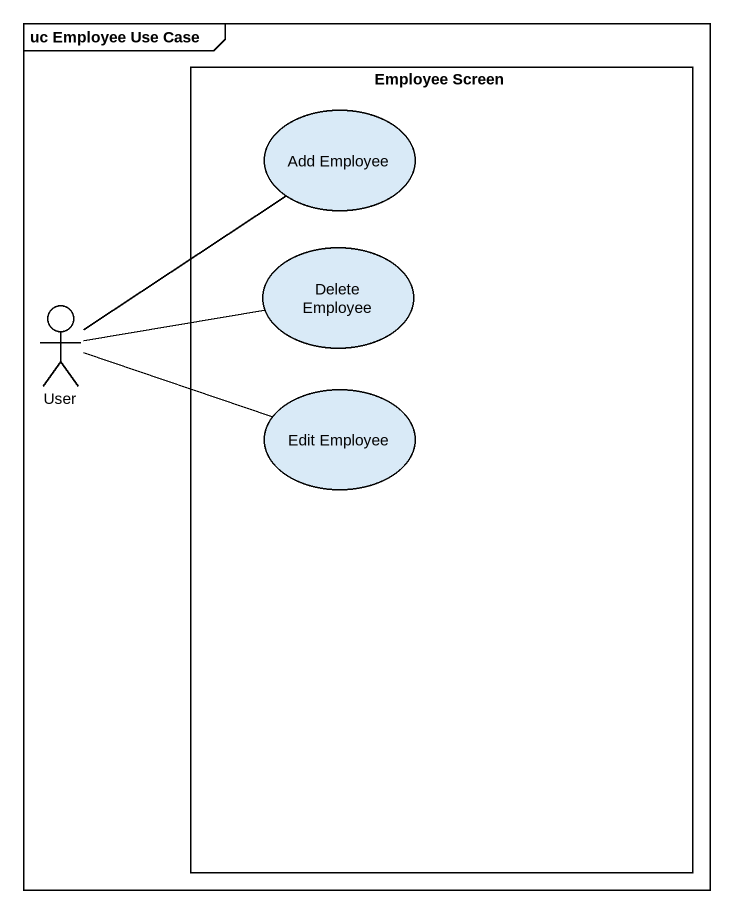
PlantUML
@startuml
mainframe uc Employee Use Case
rectangle "Employee Screen" as Employee_Screen {
  usecase "Add Employee" as Add_Employee
  usecase "Delete Employee" as Delete_Employee
  usecase "Edit Employee" as Edit_Employee
}
actor User
User -up- Add_Employee
User -right- Delete_Employee
User -right- Edit_Employee
@enduml
